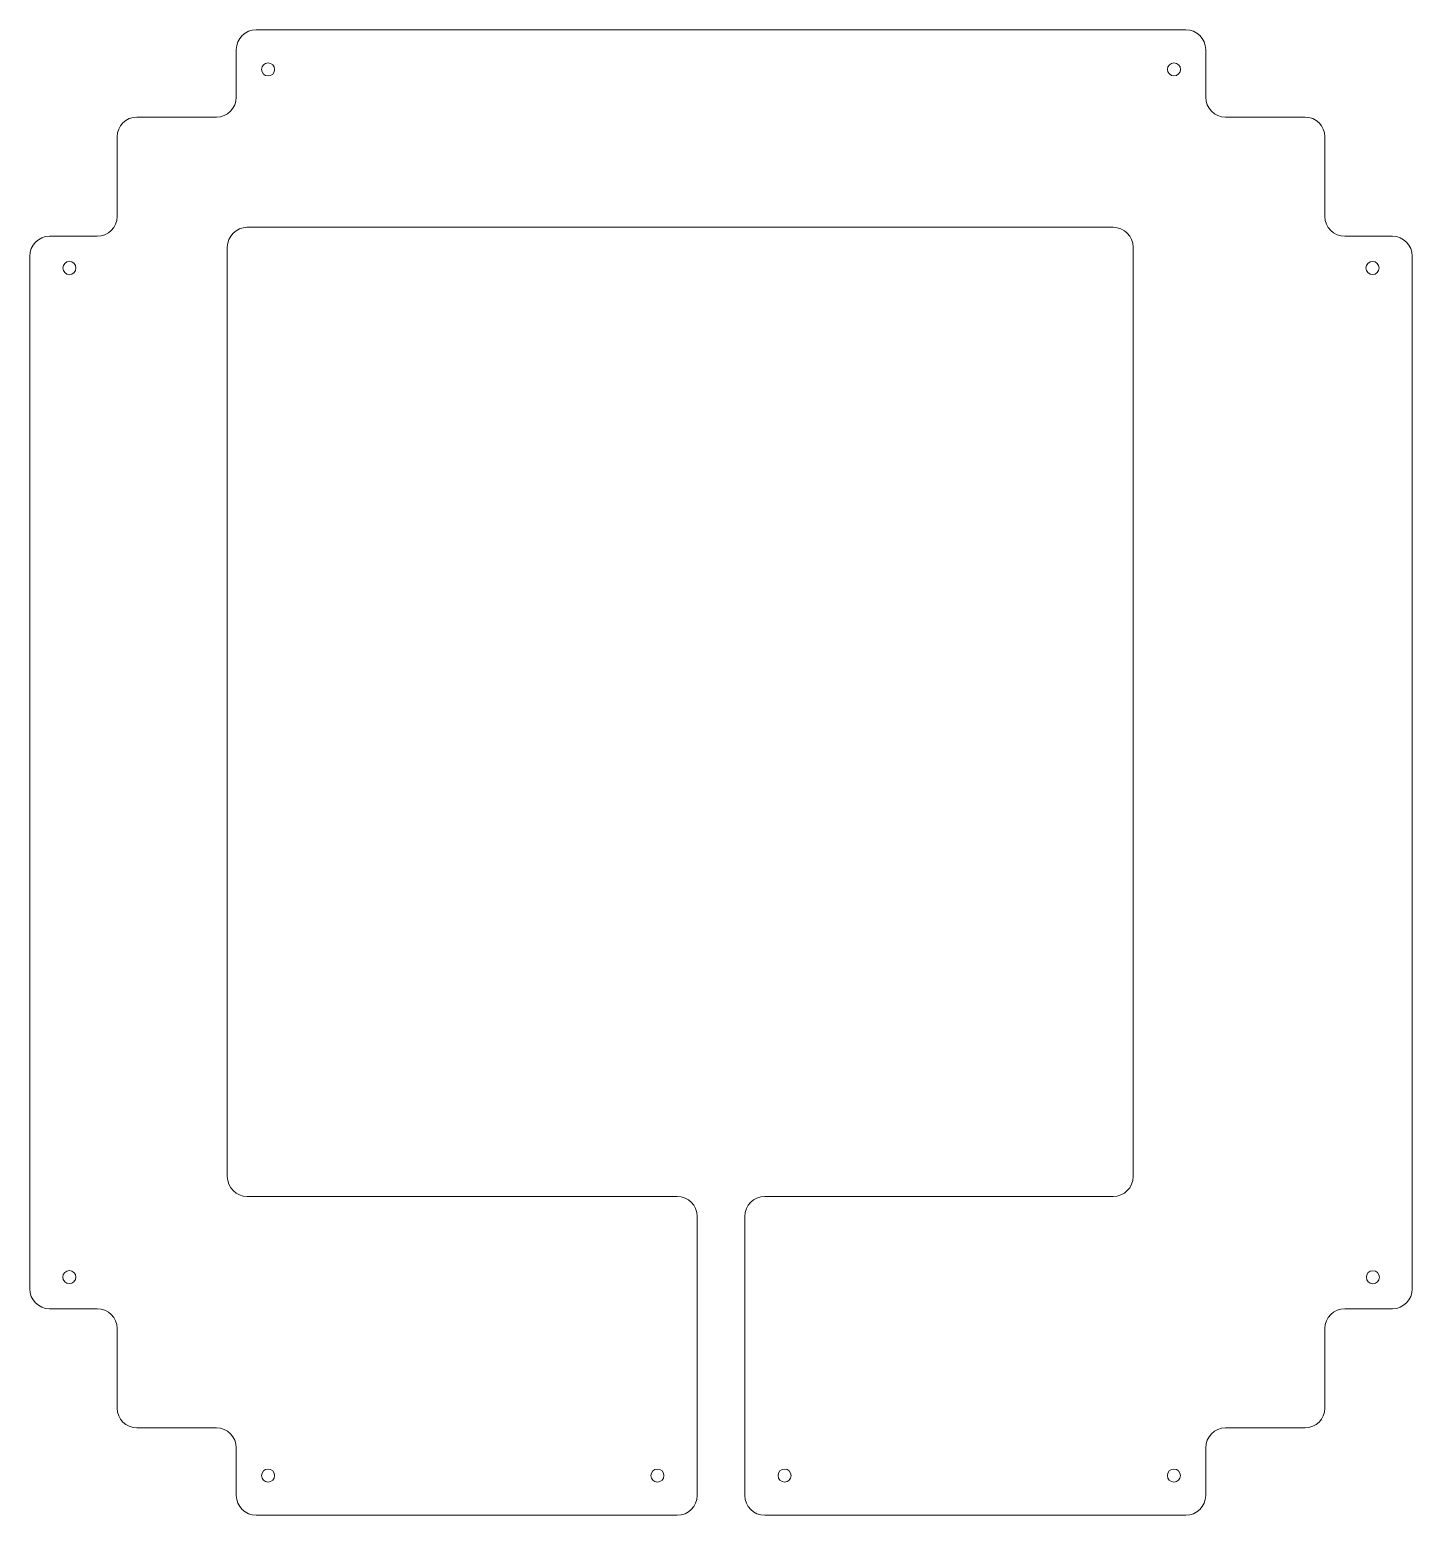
# Model space of a CAD drawing. Header units: millimetres. Extents: x 0 to 348, y 0 to 374.
import ezdxf

# ---------------------------------------------------------------- set-up
doc = ezdxf.new("R2010")
doc.units = ezdxf.units.MM

msp = doc.modelspace()

# ---------------------------------------------------------------- linework, layer by layer
at = {"color": 7, "linetype": 'Continuous', "lineweight": 15}
for p, q in [((57, 374), (56, 373.9)), ((291, 374), (57, 374)), ((292, 373.9), (291, 374)), ((52.39, 370.94), (52.1, 370.01)), ((52.86, 371.79), (52.39, 370.94)), ((53.47, 372.53), (52.86, 371.79)), ((54.21, 373.14), (53.47, 372.53)), ((55.06, 373.61), (54.21, 373.14)), ((56, 373.9), (55.06, 373.61)), ((292.94, 373.61), (292, 373.9)), ((293.79, 373.14), (292.94, 373.61)), ((294.53, 372.53), (293.79, 373.14)), ((295.14, 371.79), (294.53, 372.53)), ((295.61, 370.94), (295.14, 371.79)), ((295.9, 370.01), (295.61, 370.94)), ((52.1, 370.01), (52, 369)), ((52, 369), (52, 357)), ((296, 369), (295.9, 370.01)), ((296, 357), (296, 369)), ((58.35, 364), (58.48, 364.64)), ((58.48, 363.36), (58.35, 364)), ((58.48, 364.64), (58.83, 365.17)), ((58.83, 362.83), (58.48, 363.36)), ((58.83, 365.17), (59.35, 365.52)), ((59.35, 362.48), (58.83, 362.83)), ((59.35, 365.52), (60, 365.65)), ((60, 365.65), (60.64, 365.52)), ((60.64, 365.52), (61.16, 365.17)), ((61.16, 362.83), (60.64, 362.48)), ((61.16, 365.17), (61.52, 364.64)), ((61.52, 363.36), (61.16, 362.83)), ((61.52, 364.64), (61.65, 364)), ((61.65, 364), (61.52, 363.36)), ((286.37, 364.01), (286.5, 364.66)), ((286.5, 363.37), (286.37, 364.01)), ((286.5, 364.66), (286.85, 365.18)), ((286.85, 362.85), (286.5, 363.37)), ((286.85, 365.18), (287.38, 365.53)), ((287.38, 362.49), (286.85, 362.85)), ((287.38, 365.53), (288.02, 365.67)), ((288.02, 365.67), (288.67, 365.53)), ((288.67, 365.53), (289.19, 365.18)), ((289.19, 362.85), (288.67, 362.49)), ((289.19, 365.18), (289.54, 364.66)), ((289.54, 363.37), (289.19, 362.85)), ((289.54, 364.66), (289.67, 364.01)), ((289.67, 364.01), (289.54, 363.37)), ((60, 362.35), (59.35, 362.48)), ((60.64, 362.48), (60, 362.35)), ((288.02, 362.36), (287.38, 362.49)), ((288.67, 362.49), (288.02, 362.36)), ((51.9, 356), (51.6, 355.06)), ((52, 357), (51.9, 356)), ((296.1, 356), (296, 357)), ((296.4, 355.06), (296.1, 356)), ((25.06, 351.61), (24.21, 351.14)), ((26, 351.9), (25.06, 351.61)), ((27, 352), (26, 351.9)), ((47, 352), (27, 352)), ((48, 352.1), (47, 352)), ((48.94, 352.4), (48, 352.1)), ((49.79, 352.86), (48.94, 352.4)), ((50.53, 353.47), (49.79, 352.86)), ((51.14, 354.21), (50.53, 353.47)), ((51.6, 355.06), (51.14, 354.21)), ((296.85, 354.21), (296.4, 355.06)), ((297.47, 353.47), (296.85, 354.21)), ((298.21, 352.86), (297.47, 353.47)), ((299.06, 352.4), (298.21, 352.86)), ((299.99, 352.1), (299.06, 352.4)), ((301, 352), (299.99, 352.1)), ((321, 352), (301, 352)), ((322, 351.9), (321, 352)), ((322.94, 351.61), (322, 351.9)), ((323.79, 351.14), (322.94, 351.61)), ((22.1, 348.01), (22, 347)), ((22.39, 348.94), (22.1, 348.01)), ((22.86, 349.79), (22.39, 348.94)), ((23.47, 350.53), (22.86, 349.79)), ((24.21, 351.14), (23.47, 350.53)), ((324.53, 350.53), (323.79, 351.14)), ((325.14, 349.79), (324.53, 350.53)), ((325.61, 348.94), (325.14, 349.79)), ((325.9, 348.01), (325.61, 348.94)), ((326, 347), (325.9, 348.01)), ((22, 347), (22, 327)), ((326, 327), (326, 347)), ((21.9, 326), (21.6, 325.06)), ((22, 327), (21.9, 326)), ((326.1, 326), (326, 327)), ((326.4, 325.06), (326.1, 326)), ((3.99, 321.9), (3.06, 321.61)), ((5, 322), (3.99, 321.9)), ((17, 322), (5, 322)), ((18, 322.11), (17, 322)), ((18.94, 322.4), (18, 322.11)), ((19.79, 322.86), (18.94, 322.4)), ((20.53, 323.47), (19.79, 322.86)), ((21.14, 324.21), (20.53, 323.47)), ((21.6, 325.06), (21.14, 324.21)), ((50.14, 321.2), (50.6, 322.05)), ((50.6, 322.05), (51.21, 322.79)), ((51.21, 322.79), (51.95, 323.4)), ((51.95, 323.4), (52.8, 323.87)), ((52.8, 323.87), (53.74, 324.16)), ((53.74, 324.16), (54.74, 324.26)), ((54.74, 324.26), (272.74, 324.26)), ((272.74, 324.26), (273.75, 324.16)), ((273.75, 324.16), (274.68, 323.87)), ((274.68, 323.87), (275.53, 323.4)), ((275.53, 323.4), (276.27, 322.79)), ((276.27, 322.79), (276.89, 322.05)), ((276.89, 322.05), (277.35, 321.2)), ((326.85, 324.21), (326.4, 325.06)), ((327.47, 323.47), (326.85, 324.21)), ((328.21, 322.86), (327.47, 323.47)), ((329.06, 322.4), (328.21, 322.86)), ((329.99, 322.11), (329.06, 322.4)), ((331, 322), (329.99, 322.11)), ((343, 322), (331, 322)), ((344, 321.9), (343, 322)), ((344.94, 321.61), (344, 321.9)), ((0.1, 318.01), (0, 317)), ((0.39, 318.94), (0.1, 318.01)), ((0.86, 319.79), (0.39, 318.94)), ((1.47, 320.53), (0.86, 319.79)), ((2.21, 321.14), (1.47, 320.53)), ((3.06, 321.61), (2.21, 321.14)), ((49.74, 319.26), (49.84, 320.26)), ((49.74, 85.26), (49.74, 319.26)), ((49.84, 320.26), (50.14, 321.2)), ((277.35, 321.2), (277.64, 320.26)), ((277.64, 320.26), (277.74, 319.26)), ((277.74, 319.26), (277.74, 85.26)), ((345.79, 321.14), (344.94, 321.61)), ((346.53, 320.53), (345.79, 321.14)), ((347.14, 319.79), (346.53, 320.53)), ((347.6, 318.94), (347.14, 319.79)), ((347.9, 318.01), (347.6, 318.94)), ((348, 317), (347.9, 318.01)), ((0, 317), (0, 57)), ((8.34, 314.01), (8.47, 314.65)), ((8.47, 314.65), (8.82, 315.18)), ((8.82, 315.18), (9.35, 315.53)), ((9.35, 315.53), (9.99, 315.66)), ((9.99, 315.66), (10.63, 315.53)), ((10.63, 315.53), (11.16, 315.18)), ((11.16, 315.18), (11.51, 314.65)), ((11.51, 314.65), (11.64, 314.01)), ((336.35, 314.01), (336.48, 314.65)), ((336.48, 314.65), (336.83, 315.18)), ((336.83, 315.18), (337.36, 315.53)), ((337.36, 315.53), (338, 315.66)), ((338, 315.66), (338.64, 315.53)), ((338.64, 315.53), (339.17, 315.18)), ((339.17, 315.18), (339.52, 314.65)), ((339.52, 314.65), (339.65, 314.01)), ((348, 57), (348, 317)), ((8.47, 313.36), (8.34, 314.01)), ((8.82, 312.84), (8.47, 313.36)), ((9.35, 312.49), (8.82, 312.84)), ((9.99, 312.36), (9.35, 312.49)), ((10.63, 312.49), (9.99, 312.36)), ((11.16, 312.84), (10.63, 312.49)), ((11.51, 313.36), (11.16, 312.84)), ((11.64, 314.01), (11.51, 313.36)), ((336.48, 313.36), (336.35, 314.01)), ((336.83, 312.84), (336.48, 313.36)), ((337.36, 312.49), (336.83, 312.84)), ((338, 312.36), (337.36, 312.49)), ((338.64, 312.49), (338, 312.36)), ((339.17, 312.84), (338.64, 312.49)), ((339.52, 313.36), (339.17, 312.84)), ((339.65, 314.01), (339.52, 313.36)), ((49.84, 84.26), (49.74, 85.26)), ((50.14, 83.32), (49.84, 84.26)), ((50.6, 82.47), (50.14, 83.32)), ((51.21, 81.73), (50.6, 82.47)), ((276.89, 82.47), (276.27, 81.73)), ((277.35, 83.32), (276.89, 82.47)), ((277.64, 84.26), (277.35, 83.32)), ((277.74, 85.26), (277.64, 84.26)), ((51.95, 81.12), (51.21, 81.73)), ((52.8, 80.66), (51.95, 81.12)), ((53.74, 80.36), (52.8, 80.66)), ((54.74, 80.26), (53.74, 80.36)), ((163, 80.26), (54.74, 80.26)), ((164, 80.16), (163, 80.26)), ((164.94, 79.87), (164, 80.16)), ((165.79, 79.4), (164.94, 79.87)), ((166.53, 78.79), (165.79, 79.4)), ((167.14, 78.05), (166.53, 78.79)), ((181.47, 78.79), (180.86, 78.05)), ((182.21, 79.4), (181.47, 78.79)), ((183.06, 79.87), (182.21, 79.4)), ((184, 80.16), (183.06, 79.87)), ((185, 80.26), (184, 80.16)), ((272.74, 80.26), (185, 80.26)), ((273.75, 80.36), (272.74, 80.26)), ((274.68, 80.66), (273.75, 80.36)), ((275.53, 81.12), (274.68, 80.66)), ((276.27, 81.73), (275.53, 81.12)), ((167.61, 77.2), (167.14, 78.05)), ((167.9, 76.27), (167.61, 77.2)), ((168, 75.26), (167.9, 76.27)), ((168, 5), (168, 75.26)), ((180.1, 76.27), (180, 75.26)), ((180, 75.26), (180, 5)), ((180.39, 77.2), (180.1, 76.27)), ((180.86, 78.05), (180.39, 77.2)), ((8.32, 59.98), (8.45, 60.62)), ((8.45, 59.34), (8.32, 59.98)), ((8.45, 60.62), (8.81, 61.15)), ((8.81, 61.15), (9.33, 61.5)), ((9.33, 61.5), (9.98, 61.63)), ((9.98, 61.63), (10.62, 61.5)), ((10.62, 61.5), (11.14, 61.15)), ((11.14, 61.15), (11.49, 60.62)), ((11.49, 60.62), (11.63, 59.98)), ((11.63, 59.98), (11.49, 59.34)), ((336.44, 59.92), (336.57, 60.56)), ((336.57, 59.28), (336.44, 59.92)), ((336.57, 60.56), (336.92, 61.09)), ((336.92, 61.09), (337.44, 61.44)), ((337.44, 61.44), (338.09, 61.57)), ((338.09, 61.57), (338.73, 61.44)), ((338.73, 61.44), (339.25, 61.09)), ((339.25, 61.09), (339.61, 60.56)), ((339.61, 60.56), (339.74, 59.92)), ((339.74, 59.92), (339.61, 59.28)), ((0, 57), (0.1, 56)), ((8.81, 58.81), (8.45, 59.34)), ((9.33, 58.46), (8.81, 58.81)), ((9.98, 58.33), (9.33, 58.46)), ((10.62, 58.46), (9.98, 58.33)), ((11.14, 58.81), (10.62, 58.46)), ((11.49, 59.34), (11.14, 58.81)), ((336.92, 58.75), (336.57, 59.28)), ((337.44, 58.4), (336.92, 58.75)), ((338.09, 58.27), (337.44, 58.4)), ((338.73, 58.4), (338.09, 58.27)), ((339.25, 58.75), (338.73, 58.4)), ((339.61, 59.28), (339.25, 58.75)), ((347.9, 56), (348, 57)), ((0.1, 56), (0.39, 55.06)), ((0.39, 55.06), (0.86, 54.21)), ((0.86, 54.21), (1.47, 53.47)), ((1.47, 53.47), (2.21, 52.86)), ((2.21, 52.86), (3.06, 52.4)), ((3.06, 52.4), (3.99, 52.1)), ((344, 52.1), (344.94, 52.4)), ((344.94, 52.4), (345.79, 52.86)), ((345.79, 52.86), (346.53, 53.47)), ((346.53, 53.47), (347.14, 54.21)), ((347.14, 54.21), (347.6, 55.06)), ((347.6, 55.06), (347.9, 56)), ((3.99, 52.1), (5, 52)), ((5, 52), (17, 52)), ((17, 52), (18, 51.9)), ((18, 51.9), (18.94, 51.61)), ((18.94, 51.61), (19.79, 51.14)), ((19.79, 51.14), (20.53, 50.53)), ((20.53, 50.53), (21.14, 49.79)), ((21.14, 49.79), (21.6, 48.94)), ((21.6, 48.94), (21.9, 48.01)), ((326.1, 48.01), (326.4, 48.94)), ((326.4, 48.94), (326.85, 49.79)), ((326.85, 49.79), (327.47, 50.53)), ((327.47, 50.53), (328.21, 51.14)), ((328.21, 51.14), (329.06, 51.61)), ((329.06, 51.61), (329.99, 51.9)), ((329.99, 51.9), (331, 52)), ((331, 52), (343, 52)), ((343, 52), (344, 52.1)), ((21.9, 48.01), (22, 47)), ((22, 47), (22, 27)), ((326, 47), (326.1, 48.01)), ((326, 27), (326, 47)), ((22, 27), (22.1, 26)), ((325.9, 26), (326, 27)), ((22.1, 26), (22.39, 25.06)), ((22.39, 25.06), (22.86, 24.21)), ((22.86, 24.21), (23.47, 23.47)), ((23.47, 23.47), (24.21, 22.86)), ((24.21, 22.86), (25.06, 22.4)), ((322.94, 22.4), (323.79, 22.86)), ((323.79, 22.86), (324.53, 23.47)), ((324.53, 23.47), (325.14, 24.21)), ((325.14, 24.21), (325.61, 25.06)), ((325.61, 25.06), (325.9, 26)), ((25.06, 22.4), (26, 22.1)), ((26, 22.1), (27, 22)), ((27, 22), (47, 22)), ((47, 22), (48, 21.9)), ((48, 21.9), (48.94, 21.61)), ((48.94, 21.61), (49.79, 21.14)), ((49.79, 21.14), (50.53, 20.53)), ((50.53, 20.53), (51.14, 19.79)), ((51.14, 19.79), (51.6, 18.94)), ((51.6, 18.94), (51.9, 18.01)), ((296.1, 18.01), (296.4, 18.94)), ((296.4, 18.94), (296.85, 19.79)), ((296.85, 19.79), (297.47, 20.53)), ((297.47, 20.53), (298.21, 21.14)), ((298.21, 21.14), (299.06, 21.61)), ((299.06, 21.61), (299.99, 21.9)), ((299.99, 21.9), (301, 22)), ((301, 22), (321, 22)), ((321, 22), (322, 22.1)), ((322, 22.1), (322.94, 22.4)), ((51.9, 18.01), (52, 17)), ((52, 17), (52, 5)), ((296, 17), (296.1, 18.01)), ((296, 5), (296, 17)), ((58.83, 11.17), (59.35, 11.52)), ((59.35, 11.52), (60, 11.65)), ((60, 11.65), (60.64, 11.52)), ((60.64, 11.52), (61.16, 11.17)), ((156.83, 11.17), (157.35, 11.52)), ((157.35, 11.52), (157.99, 11.65)), ((157.99, 11.65), (158.64, 11.52)), ((158.64, 11.52), (159.16, 11.17)), ((188.84, 11.17), (189.37, 11.52)), ((189.37, 11.52), (190.01, 11.65)), ((190.01, 11.65), (190.65, 11.52)), ((190.65, 11.52), (191.18, 11.17)), ((286.84, 11.15), (287.37, 11.51)), ((287.37, 11.51), (288.01, 11.64)), ((288.01, 11.64), (288.65, 11.51)), ((288.65, 11.51), (289.17, 11.15)), ((58.35, 10), (58.48, 10.64)), ((58.48, 9.36), (58.35, 10)), ((58.48, 10.64), (58.83, 11.17)), ((58.83, 8.84), (58.48, 9.36)), ((59.35, 8.48), (58.83, 8.84)), ((60, 8.35), (59.35, 8.48)), ((60.64, 8.48), (60, 8.35)), ((61.16, 8.84), (60.64, 8.48)), ((61.16, 11.17), (61.51, 10.64)), ((61.51, 9.36), (61.16, 8.84)), ((61.51, 10.64), (61.65, 10)), ((61.65, 10), (61.51, 9.36)), ((156.35, 10), (156.47, 10.64)), ((156.47, 9.36), (156.35, 10)), ((156.47, 10.64), (156.83, 11.17)), ((156.83, 8.84), (156.47, 9.36)), ((157.35, 8.48), (156.83, 8.84)), ((157.99, 8.35), (157.35, 8.48)), ((158.64, 8.48), (157.99, 8.35)), ((159.16, 8.84), (158.64, 8.48)), ((159.16, 11.17), (159.51, 10.64)), ((159.51, 9.36), (159.16, 8.84)), ((159.51, 10.64), (159.64, 10)), ((159.64, 10), (159.51, 9.36)), ((188.36, 10), (188.49, 10.64)), ((188.49, 9.36), (188.36, 10)), ((188.49, 10.64), (188.84, 11.17)), ((188.84, 8.84), (188.49, 9.36)), ((189.37, 8.48), (188.84, 8.84)), ((190.01, 8.35), (189.37, 8.48)), ((190.65, 8.48), (190.01, 8.35)), ((191.18, 8.84), (190.65, 8.48)), ((191.18, 11.17), (191.53, 10.64)), ((191.53, 9.36), (191.18, 8.84)), ((191.53, 10.64), (191.66, 10)), ((191.66, 10), (191.53, 9.36)), ((286.36, 9.99), (286.49, 10.63)), ((286.49, 9.35), (286.36, 9.99)), ((286.49, 10.63), (286.84, 11.15)), ((286.84, 8.82), (286.49, 9.35)), ((287.37, 8.47), (286.84, 8.82)), ((288.01, 8.34), (287.37, 8.47)), ((288.65, 8.47), (288.01, 8.34)), ((289.17, 8.82), (288.65, 8.47)), ((289.17, 11.15), (289.53, 10.63)), ((289.53, 9.35), (289.17, 8.82)), ((289.53, 10.63), (289.66, 9.99)), ((289.66, 9.99), (289.53, 9.35)), ((52, 5), (52.1, 4)), ((52.1, 4), (52.39, 3.06)), ((167.61, 3.06), (167.9, 4)), ((167.9, 4), (168, 5)), ((180, 5), (180.1, 4)), ((180.1, 4), (180.39, 3.06)), ((295.61, 3.06), (295.9, 4)), ((295.9, 4), (296, 5)), ((52.39, 3.06), (52.86, 2.21)), ((52.86, 2.21), (53.47, 1.47)), ((53.47, 1.47), (54.21, 0.86)), ((54.21, 0.86), (55.06, 0.4)), ((55.06, 0.4), (56, 0.1)), ((56, 0.1), (57, 0)), ((57, 0), (163, 0)), ((163, 0), (164, 0.1)), ((164, 0.1), (164.94, 0.4)), ((164.94, 0.4), (165.79, 0.86)), ((165.79, 0.86), (166.53, 1.47)), ((166.53, 1.47), (167.14, 2.21)), ((167.14, 2.21), (167.61, 3.06)), ((180.39, 3.06), (180.86, 2.21)), ((180.86, 2.21), (181.47, 1.47)), ((181.47, 1.47), (182.21, 0.86)), ((182.21, 0.86), (183.06, 0.4)), ((183.06, 0.4), (184, 0.1)), ((184, 0.1), (185, 0)), ((185, 0), (291, 0)), ((291, 0), (292, 0.1)), ((292, 0.1), (292.94, 0.4)), ((292.94, 0.4), (293.79, 0.86)), ((293.79, 0.86), (294.53, 1.47)), ((294.53, 1.47), (295.14, 2.21)), ((295.14, 2.21), (295.61, 3.06))]:
    msp.add_line(p, q, dxfattribs=at)

doc.saveas('drawing.dxf')
